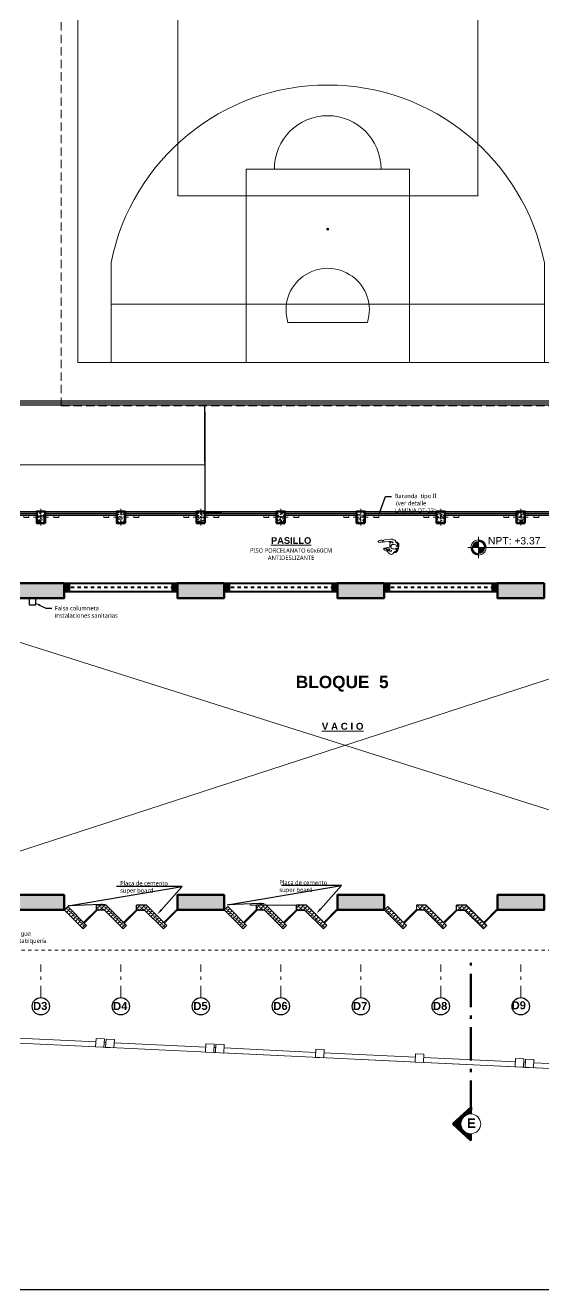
# Model space of a CAD drawing. Header units: metres. Extents: x 28 to 239, y -1 to 113.
# Drawn here: x 57.45 to 73.01, y 22.91 to 60.83 of the extents above; entities that cross this region are included whole.
import ezdxf
from ezdxf import colors
from ezdxf.entities.mleader import LeaderData, LeaderLine
from ezdxf.enums import TextEntityAlignment as Align
from ezdxf.math import Vec2, Vec3

# ---------------------------------------------------------------- set-up
doc = ezdxf.new("R2010")
doc.units = ezdxf.units.M
doc.set_wipeout_variables(frame=1)
for name, pattern in [('1CORTE', [1.5, 1, -0.25, 0, -0.25]), ('ACAD_ISO04W100', [30, 24, -3, 0, -3]), ('DASHED2', [0.375, 0.25, -0.125]), ('Dot & Dashed', [0.670278, 0.352778, -0.176389, 0, -0.141111]), ('HIDDEN2', [0.1875, 0.125, -0.0625])]:
    doc.linetypes.add(name, pattern=pattern)
doc.layers.add('01', color=7, linetype='Continuous', lineweight=5, true_color=0xcc6600)
for name, color, linetype, lineweight in [('0_Pluma_Nº__1', 8, 'Continuous', 9), ('0_Pluma_Nº__2', 250, 'Continuous', 20), ('1', 7, 'Continuous', 5), ('A-FLOR-HRAL', 11, 'Continuous', 9), ('AA. Proyeccion Corte', 10, '1CORTE', 50), ('ArchiCAD Windows_Pen_No__3', 150, 'Continuous', 0), ('COLUMNAS 50', 32, 'Continuous', 70), ('COLUMNETASSS', 211, 'Continuous', 20), ('CORTE_EJE', 31, 'ACAD_ISO04W100', 80), ('Cotas varias El', 253, 'Continuous', 13), ('Equipamiento SR', 23, 'Continuous', 0), ('GRAFO 0 BLANCO', 7, 'Continuous', 0), ('GRAFO 02', 7, 'Continuous', 20), ('grafo 2', 31, 'Continuous', 20), ('GRAFO 4', 7, 'Continuous', 30), ('GRAFO01', 7, 'Continuous', 0), ('GYF-RESERVORIOS', 14, 'Continuous', 30), ('Letras El', 9, 'Continuous', 5), ('letras sr', 7, 'Continuous', 5), ('muro bajo', 191, 'Continuous', 40), ('PERSONAS', 8, 'Continuous', 0), ('Proyeccciones', 1, 'DASHED2', 18), ('proyecciones', 1, 'DASHED2', 5), ('TABIQUERIA DE DRYWALL', 221, 'Continuous', 30), ('TEXTO 100', 7, 'Continuous', 20), ('TEXTOS-SUBTITULO', 7, 'Continuous', 30), ('texturas 1', 251, 'Continuous', 5), ('Vanos', 140, 'Continuous', 5)]:
    doc.layers.add(name, color=color, linetype=linetype, lineweight=lineweight)
doc.styles.add('Generales', font='trebuc.ttf', dxfattribs={"height": 0.1})
doc.styles.add('GENERATED_STYLE_1', font='arialbd.ttf')
doc.styles.add('JOS', font='arial.ttf', dxfattribs={"height": 1})
doc.styles.add('Santa Rosa 1 50', font='trebuc.ttf')
doc.styles.add('TURBO_BASS', font='swisseb.ttf')
pattern_1 = [(45, (-85.06389, 100.61182), (-0.06629126, 0.06629126), []), (45, (-84.9976, 100.61182), (-0.06629126, 0.06629126), [0, -0.09375])]

# ---------------------------------------------------------------- blocks, each defined once
blk = doc.blocks.new('columna pasillos')
at = {"layer": 'GRAFO 0 BLANCO'}
h = blk.add_hatch(dxfattribs=at)
h.set_pattern_fill('AR-CONC', color=256, scale=0.024, angle=-90)
h.set_pattern_definition([(320, (0, 0), (-0.015060515, -0.17214244), [0.018, -0.198]), (265, (0, 0), (0.18052611, 0.03330032), [0.0144, -0.1584]), (10.45144, (-0.00126, -0.01435), (0.1654656, -0.13884213), [0.01529765, -0.16827411]), (316.1842, (0.048, -7e-10), (-0.03972463, -0.25613792), [0.027, -0.297]), (6.63563, (0.0447, -0.02134), (0.23378846, -0.22431887), [0.02294648, -0.2524113]), (261.18416, (0.048, -7e-10), (0.23378846, -0.22431887), [0.0216, -0.2376]), (291, (0.036, -0.024), (-0.096628536, -0.14325769), [0.018, -0.198]), (236, (0.036, -0.024), (0.17403601, -0.05839568), [0.0144, -0.1584]), (341.45144, (0.02795, -0.03594), (0.07740747, -0.20165337), [0.01529765, -0.16827411]), (307.5, (0, 0), (0.079894525, -0.002918366), [0, -0.15648, 0, -0.1608, 0, -0.159]), (277.5, (0, 0), (0.09465881, -0.06313669), [0, -0.09168, 0, -0.15288, 0, -0.0606]), (237.5, (7e-10, 0.05352), (-0.005413171, -0.128117385), [0, -0.06, 0, -0.1872, 0, -0.2484]), (227.5, (1e-09, 0.07752), (0.024025194, -0.13996468), [0, -0.078, 0, -0.12432, 0, -0.1764])])
h.paths.add_polyline_path([(-235.535, 35.024), (-235.785, 35.024), (-235.785, 34.674), (-235.535, 34.674)])
h.paths.add_polyline_path([(-235.651, 34.849, -1), (-235.668, 34.849, -1)], flags=16)
at = {"layer": 'COLUMNAS 50', "color": 1, "linetype": 'Continuous', "lineweight": 9}
for p, q in [((-235.66, 35.099), (-235.66, 34.919)), ((-235.705, 34.849), (-235.885, 34.849)), ((-235.66, 34.779), (-235.66, 34.599)), ((-235.615, 34.849), (-235.435, 34.849))]:
    blk.add_line(p, q, dxfattribs=at)
at = {"layer": 'COLUMNAS 50', "linetype": 'Continuous'}
blk.add_lwpolyline([(-235.785, 35.024), (-235.535, 35.024), (-235.535, 34.674), (-235.785, 34.674)], close=True, dxfattribs=at)
at = {"layer": 'COLUMNAS 50', "color": 1, "linetype": 'Continuous', "lineweight": 9}
blk.add_circle((-235.66, 34.849), 0.00871, dxfattribs=at)
blk.add_point((-235.66, 34.849), dxfattribs=at)
blk = doc.blocks.new('A$C193A7AE6')
at = {"layer": '01', "true_color": 0x636466}
h = blk.add_hatch(dxfattribs=at)
h.set_pattern_fill('ANSI31', color=251, scale=0.01, angle=-90)
h.set_pattern_definition([(315, (-134.044802, -149.728226), (0.0224506403, 0.0224506403), [])])
h.paths.add_polyline_path([(0, 0.15), (0, 0), (0.25, 0), (0.25, 0.15)])
at = {"layer": 'COLUMNETASSS'}
blk.add_lwpolyline([(0, 0.15), (0, 0), (0.25, 0), (0.25, 0.15)], close=True, dxfattribs=at)
blk = doc.blocks.new('A$C0C99268F')
at = {"color": 0, "linetype": 'ByBlock'}
for points in [[(0.119, 0.386), (0.086, 0.38), (0.057, 0.367), (0.012, 0.315), (0, 0.238), (0.003, 0.156), (0.023, 0.095), (0.079, 0.057), (0.133, 0.047)], [(0.202, 0.329), (0.193, 0.336), (0.191, 0.349), (0.204, 0.357), (0.215, 0.367), (0.234, 0.362), (0.251, 0.359), (0.264, 0.358), (0.298, 0.344), (0.311, 0.347), (0.352, 0.328), (0.397, 0.306), (0.404, 0.307), (0.397, 0.319), (0.413, 0.311), (0.419, 0.314), (0.415, 0.323), (0.432, 0.316), (0.436, 0.323), (0.434, 0.329), (0.439, 0.331), (0.438, 0.34), (0.408, 0.351), (0.422, 0.35), (0.418, 0.357), (0.409, 0.363), (0.391, 0.367), (0.363, 0.375), (0.34, 0.375), (0.322, 0.377), (0.318, 0.392), (0.284, 0.407), (0.279, 0.42), (0.244, 0.44), (0.21, 0.452), (0.184, 0.453), (0.15, 0.442), (0.126, 0.41), (0.115, 0.38), (0.104, 0.358), (0.089, 0.349), (0.068, 0.327), (0.056, 0.302), (0.047, 0.265), (0.051, 0.25)], [(0.3, 0.347), (0.3, 0.36), (0.305, 0.375), (0.31, 0.385)], [(0.031, 0.247), (0.036, 0.297), (0.048, 0.342), (0.077, 0.364)], [(0.113, 0.057), (0.083, 0.068), (0.059, 0.079), (0.04, 0.111), (0.036, 0.151), (0.033, 0.181)], [(0.052, 0.178), (0.049, 0.148), (0.059, 0.12), (0.081, 0.092), (0.096, 0.074), (0.108, 0.07), (0.128, 0.051), (0.137, 0.03), (0.156, 0.016), (0.184, 0.007), (0.207, 0.008), (0.24, 0), (0.289, 0.012), (0.441, 0.052), (0.482, 0.082), (0.5, 0.091), (0.507, 0.099), (0.52, 0.1), (0.537, 0.092), (0.577, 0.1), (0.598, 0.112), (0.59, 0.115), (0.633, 0.13), (0.634, 0.135), (0.629, 0.138), (0.638, 0.146), (0.638, 0.156), (0.628, 0.156), (0.628, 0.164), (0.619, 0.164), (0.612, 0.173), (0.578, 0.161), (0.552, 0.154), (0.516, 0.135), (0.511, 0.138), (0.5, 0.139), (0.457, 0.12), (0.431, 0.116), (0.328, 0.088), (0.281, 0.081), (0.25, 0.077), (0.221, 0.079), (0.206, 0.09), (0.191, 0.101), (0.188, 0.112), (0.199, 0.1), (0.224, 0.1), (0.258, 0.112), (0.281, 0.133), (0.285, 0.155), (0.275, 0.211), (0.287, 0.269), (0.284, 0.301), (0.264, 0.315), (0.238, 0.327)], [(0.22, 0.264), (0.228, 0.249), (0.232, 0.232), (0.231, 0.217), (0.231, 0.199), (0.227, 0.183), (0.221, 0.167), (0.211, 0.163)], [(0.271, 0.315), (0.264, 0.345), (0.255, 0.358)], [(0.27, 0.333), (0.323, 0.328), (0.357, 0.307), (0.366, 0.294), (0.354, 0.285), (0.318, 0.275), (0.29, 0.273)], [(0.271, 0.116), (0.293, 0.111), (0.315, 0.099), (0.323, 0.092)], [(0.505, 0.101), (0.496, 0.111), (0.497, 0.129), (0.503, 0.133)]]:
    blk.add_lwpolyline(points, dxfattribs=at)
blk.add_lwpolyline([(0.258, 0.215), (0.251, 0.221), (0.244, 0.229), (0.238, 0.239), (0.232, 0.26), (0.214, 0.269), (0.175, 0.28), (0.141, 0.28), (0.105, 0.276), (0.085, 0.262), (0.076, 0.25), (0.073, 0.239), (0.069, 0.242), (0.053, 0.246), (0.042, 0.245), (0.03, 0.239), (0.022, 0.224), (0.017, 0.208), (0.023, 0.189), (0.036, 0.181), (0.055, 0.18), (0.068, 0.181), (0.073, 0.189), (0.077, 0.172), (0.091, 0.156), (0.112, 0.148), (0.154, 0.147), (0.191, 0.154), (0.223, 0.161), (0.236, 0.176), (0.242, 0.191), (0.244, 0.204), (0.251, 0.208)], close=True, dxfattribs=at)
blk = doc.blocks.new('A$C7148350E')
at = {"rotation": 270}
blk.add_blockref('A$C0C99268F', (0, 0.638), dxfattribs=at)
blk = doc.blocks.new('CANCHA TOTAL')
at = {"layer": '0_Pluma_Nº__1'}
h = blk.add_hatch(color=256, dxfattribs=at)
h.dxf.hatch_style = 1
h.paths.add_polyline_path([(872.982, -120.415, -1), (872.982, -120.475, -1)])
h = blk.add_hatch(color=256, dxfattribs=at)
h.dxf.hatch_style = 1
h.paths.add_polyline_path([(872.982, -140.475, 1), (872.982, -140.415, 1)])
for p, q in [((880.482, -116.445), (865.482, -116.445)), ((865.482, -116.445), (865.482, -144.445)), ((880.482, -116.445), (865.482, -116.445)), ((865.482, -116.445), (865.482, -144.445)), ((866.482, -119.435), (866.482, -116.445)), ((870.532, -122.245), (870.532, -116.445)), ((870.532, -116.445), (870.532, -122.245)), ((871.482, -116.445), (874.482, -116.445)), ((871.482, -116.445), (874.482, -116.445)), ((871.482, -116.445), (874.482, -116.445)), ((875.432, -122.245), (875.432, -116.445)), ((875.432, -116.445), (875.432, -122.245)), ((879.482, -116.445), (879.482, -119.435)), ((879.482, -116.445), (879.482, -119.435)), ((880.482, -144.445), (880.482, -116.445)), ((880.482, -144.445), (880.482, -116.445)), ((874.175, -117.645), (871.789, -117.645)), ((866.482, -118.195), (879.482, -118.195)), ((868.482, -121.445), (868.482, -139.445)), ((877.482, -121.445), (868.482, -121.445)), ((877.482, -139.445), (877.482, -121.445)), ((875.432, -122.245), (870.532, -122.245)), ((870.532, -122.245), (875.432, -122.245)), ((868.482, -127.457), (877.482, -127.457)), ((865.482, -130.445), (880.482, -130.445)), ((868.482, -133.433), (877.482, -133.433)), ((877.482, -133.433), (868.482, -133.433)), ((870.532, -138.645), (875.432, -138.645)), ((870.532, -144.445), (870.532, -138.645)), ((875.432, -144.445), (875.432, -138.645)), ((868.482, -139.445), (877.482, -139.445)), ((866.482, -141.455), (866.482, -144.445)), ((879.482, -144.445), (879.482, -141.455)), ((866.482, -142.695), (879.482, -142.695)), ((874.175, -143.245), (871.789, -143.245)), ((865.482, -144.445), (880.482, -144.445)), ((865.482, -144.445), (880.482, -144.445)), ((871.482, -144.445), (874.482, -144.445)), ((871.482, -144.445), (874.482, -144.445)), ((871.482, -144.445), (874.482, -144.445))]:
    blk.add_line(p, q, dxfattribs=at)
for centre, radius in [((872.982, -120.445), 0.03), ((872.982, -130.445), 3), ((872.982, -130.445), 1.8), ((872.982, -140.445), 0.03)]:
    blk.add_circle(centre, radius, dxfattribs=at)
for centre, radius, start, end in [((872.982, -118.018), 1.25, 162.6433, 17.3567), ((872.982, -118.136), 6.628, 191.2965, 348.7035), ((872.982, -122.245), 1.6, 180, 0), ((872.982, -142.753), 6.628, 11.2965, 168.7035), ((872.982, -138.645), 1.6, 0, 180), ((872.982, -142.872), 1.25, 342.6433, 197.3567)]:
    blk.add_arc(centre, radius, start, end, dxfattribs=at)
blk = doc.blocks.new('Barandilla - 50 x 12mm-V42-Nivel 2')
at = {"layer": 'A-FLOR-HRAL'}
for p, q in [((-27, 93), (-88, 93)), ((-88, 93), (-88, 18)), ((-88, 18), (-88, -57)), ((34, 93), (13, 93)), ((25, 3), (25, 34)), ((27, 79), (57, 79)), ((27, 79), (27, -40)), ((57, 79), (57, -40)), ((-88, -57), (-27, -57)), ((13, -57), (34, -57)), ((57, -40), (27, -40))]:
    blk.add_line(p, q, dxfattribs=at)
for centre, radius, start, end in [((-1, 18), 39.4, 144.0345, 215.4043), ((-19, -78), 120, 93.541, 96.3187), ((-19, -78), 120, 68.282, 74.1525), ((-18, 114), 120, 285.3761, 291.1568), ((-18, 114), 120, 263.1201, 266.0125)]:
    blk.add_arc(centre, radius, start, end, dxfattribs=at)
blk = doc.blocks.new('Barandilla - 50 x 12mm-V43-Nivel 2')
at = {"layer": 'A-FLOR-HRAL'}
for p, q in [((-27, 93), (-88, 93)), ((-88, 93), (-88, 18)), ((-88, 18), (-88, -57)), ((34, 93), (13, 93)), ((25, 3), (25, 34)), ((27, 79), (57, 79)), ((27, 79), (27, -40)), ((57, 79), (57, -40)), ((-88, -57), (-27, -57)), ((13, -57), (34, -57)), ((57, -40), (27, -40))]:
    blk.add_line(p, q, dxfattribs=at)
for centre, radius, start, end in [((-1, 18), 39.4, 144.0345, 215.4043), ((-19, -78), 120, 93.584, 96.3187), ((-19, -78), 120, 68.282, 74.2092), ((-18, 114), 120, 285.3254, 291.1568), ((-18, 114), 120, 263.1201, 265.9625)]:
    blk.add_arc(centre, radius, start, end, dxfattribs=at)
blk = doc.blocks.new('Barandilla - Barandilla-595951-Nivel 2')
at = {"layer": 'A-FLOR-HRAL'}
for p, q in [((62637, 37914), (62921, 37914)), ((63040, 37914), (64421, 37914)), ((64540, 37914), (64785, 37914)), ((64785, 37914), (64785, 37906)), ((62637, 37906), (62921, 37906)), ((62637, 37904), (62921, 37904)), ((62637, 37896), (62921, 37896)), ((64785, 37875), (62637, 37875)), ((62637, 37835), (64785, 37835)), ((63040, 37906), (64421, 37906)), ((63040, 37904), (64421, 37904)), ((63040, 37896), (64421, 37896)), ((64540, 37906), (64785, 37906)), ((64540, 37904), (64785, 37904)), ((64540, 37896), (64785, 37896)), ((64785, 37906), (64785, 37904)), ((64785, 37904), (64785, 37896)), ((64785, 37875), (64785, 37835))]:
    blk.add_line(p, q, dxfattribs=at)
at = {"extrusion": (0, 0, -1), "zscale": -1, "rotation": 90.00000000000021}
for name, p in [('Barandilla - 50 x 12mm-V43-Nivel 2', (-62961, 37862)), ('Barandilla - 50 x 12mm-V42-Nivel 2', (-64461, 37862))]:
    blk.add_blockref(name, p, dxfattribs=at)
blk = doc.blocks.new('Barandilla - Barandilla-595968-Nivel 2')
at = {"layer": 'A-FLOR-HRAL'}
for p, q in [((60237, 37914), (60521, 37914)), ((60640, 37914), (62021, 37914)), ((62140, 37914), (62385, 37914)), ((62385, 37914), (62385, 37906)), ((60237, 37906), (60521, 37906)), ((60237, 37904), (60521, 37904)), ((60237, 37896), (60521, 37896)), ((62385, 37875), (60237, 37875)), ((60237, 37835), (62385, 37835)), ((60640, 37906), (62021, 37906)), ((60640, 37904), (62021, 37904)), ((60640, 37896), (62021, 37896)), ((62140, 37906), (62385, 37906)), ((62140, 37904), (62385, 37904)), ((62140, 37896), (62385, 37896)), ((62385, 37906), (62385, 37904)), ((62385, 37904), (62385, 37896)), ((62385, 37875), (62385, 37835))]:
    blk.add_line(p, q, dxfattribs=at)
at = {"extrusion": (0, 0, -1), "zscale": -1, "rotation": 90.00000000000021}
for name, p in [('Barandilla - 50 x 12mm-V43-Nivel 2', (-60561, 37862)), ('Barandilla - 50 x 12mm-V42-Nivel 2', (-62061, 37862))]:
    blk.add_blockref(name, p, dxfattribs=at)
blk = doc.blocks.new('Barandilla - Barandilla-595985-Nivel 2')
at = {"layer": 'A-FLOR-HRAL'}
for p, q in [((57837, 37914), (58121, 37914)), ((58240, 37914), (59621, 37914)), ((59740, 37914), (59985, 37914)), ((59985, 37914), (59985, 37906)), ((57837, 37906), (58121, 37906)), ((57837, 37904), (58121, 37904)), ((57837, 37896), (58121, 37896)), ((59985, 37875), (57837, 37875)), ((57837, 37835), (59985, 37835)), ((58240, 37906), (59621, 37906)), ((58240, 37904), (59621, 37904)), ((58240, 37896), (59621, 37896)), ((59740, 37906), (59985, 37906)), ((59740, 37904), (59985, 37904)), ((59740, 37896), (59985, 37896)), ((59985, 37906), (59985, 37904)), ((59985, 37904), (59985, 37896)), ((59985, 37875), (59985, 37835))]:
    blk.add_line(p, q, dxfattribs=at)
at = {"extrusion": (0, 0, -1), "zscale": -1, "rotation": 90.00000000000021}
for name, p in [('Barandilla - 50 x 12mm-V43-Nivel 2', (-58161, 37862)), ('Barandilla - 50 x 12mm-V42-Nivel 2', (-59661, 37862))]:
    blk.add_blockref(name, p, dxfattribs=at)
blk = doc.blocks.new('Barandilla - Barandilla-596002-Nivel 2')
at = {"layer": 'A-FLOR-HRAL'}
for p, q in [((55437, 37914), (55721, 37914)), ((55840, 37914), (57221, 37914)), ((57340, 37914), (57585, 37914)), ((57585, 37914), (57585, 37906)), ((55437, 37906), (55721, 37906)), ((55437, 37904), (55721, 37904)), ((55437, 37896), (55721, 37896)), ((57585, 37875), (55437, 37875)), ((55437, 37835), (57585, 37835)), ((55840, 37906), (57221, 37906)), ((55840, 37904), (57221, 37904)), ((55840, 37896), (57221, 37896)), ((57340, 37906), (57585, 37906)), ((57340, 37904), (57585, 37904)), ((57340, 37896), (57585, 37896)), ((57585, 37906), (57585, 37904)), ((57585, 37904), (57585, 37896)), ((57585, 37875), (57585, 37835))]:
    blk.add_line(p, q, dxfattribs=at)
at = {"extrusion": (0, 0, -1), "zscale": -1, "rotation": 90.00000000000021}
for name, p in [('Barandilla - 50 x 12mm-V43-Nivel 2', (-55761, 37862)), ('Barandilla - 50 x 12mm-V42-Nivel 2', (-57261, 37862))]:
    blk.add_blockref(name, p, dxfattribs=at)
blk = doc.blocks.new('Barandilla - Barandilla-596019-Nivel 2')
at = {"layer": 'A-FLOR-HRAL'}
for p, q in [((53037, 37914), (53321, 37914)), ((53440, 37914), (54821, 37914)), ((54940, 37914), (55185, 37914)), ((55185, 37914), (55185, 37906)), ((53037, 37906), (53321, 37906)), ((53037, 37904), (53321, 37904)), ((53037, 37896), (53321, 37896)), ((55185, 37875), (53037, 37875)), ((53037, 37835), (55185, 37835)), ((53440, 37906), (54821, 37906)), ((53440, 37904), (54821, 37904)), ((53440, 37896), (54821, 37896)), ((54940, 37906), (55185, 37906)), ((54940, 37904), (55185, 37904)), ((54940, 37896), (55185, 37896)), ((55185, 37906), (55185, 37904)), ((55185, 37904), (55185, 37896)), ((55185, 37875), (55185, 37835))]:
    blk.add_line(p, q, dxfattribs=at)
at = {"extrusion": (0, 0, -1), "zscale": -1, "rotation": 90.00000000000021}
for name, p in [('Barandilla - 50 x 12mm-V43-Nivel 2', (-53361, 37862)), ('Barandilla - 50 x 12mm-V42-Nivel 2', (-54861, 37862))]:
    blk.add_blockref(name, p, dxfattribs=at)
blk = doc.blocks.new('Barandilla - Barandilla-596036-Nivel 2')
at = {"layer": 'A-FLOR-HRAL'}
for p, q in [((50637, 37914), (50921, 37914)), ((51040, 37914), (52421, 37914)), ((52540, 37914), (52785, 37914)), ((52785, 37914), (52785, 37906)), ((50637, 37906), (50921, 37906)), ((50637, 37904), (50921, 37904)), ((50637, 37896), (50921, 37896)), ((52785, 37875), (50637, 37875)), ((50637, 37835), (52785, 37835)), ((51040, 37906), (52421, 37906)), ((51040, 37904), (52421, 37904)), ((51040, 37896), (52421, 37896)), ((52540, 37906), (52785, 37906)), ((52540, 37904), (52785, 37904)), ((52540, 37896), (52785, 37896)), ((52785, 37906), (52785, 37904)), ((52785, 37904), (52785, 37896)), ((52785, 37875), (52785, 37835))]:
    blk.add_line(p, q, dxfattribs=at)
at = {"extrusion": (0, 0, -1), "zscale": -1, "rotation": 90.00000000000021}
for name, p in [('Barandilla - 50 x 12mm-V43-Nivel 2', (-50961, 37862)), ('Barandilla - 50 x 12mm-V42-Nivel 2', (-52461, 37862))]:
    blk.add_blockref(name, p, dxfattribs=at)
blk = doc.blocks.new('Barandilla - Barandilla-596053-Nivel 2')
at = {"layer": 'A-FLOR-HRAL'}
for p, q in [((48237, 37914), (48521, 37914)), ((48640, 37914), (50021, 37914)), ((50140, 37914), (50385, 37914)), ((50385, 37914), (50385, 37906)), ((48237, 37906), (48521, 37906)), ((48237, 37904), (48521, 37904)), ((48237, 37896), (48521, 37896)), ((50385, 37875), (48237, 37875)), ((48237, 37835), (50385, 37835)), ((48640, 37906), (50021, 37906)), ((48640, 37904), (50021, 37904)), ((48640, 37896), (50021, 37896)), ((50140, 37906), (50385, 37906)), ((50140, 37904), (50385, 37904)), ((50140, 37896), (50385, 37896)), ((50385, 37906), (50385, 37904)), ((50385, 37904), (50385, 37896)), ((50385, 37875), (50385, 37835))]:
    blk.add_line(p, q, dxfattribs=at)
at = {"extrusion": (0, 0, -1), "zscale": -1, "rotation": 90.00000000000021}
for name, p in [('Barandilla - 50 x 12mm-V43-Nivel 2', (-48561, 37862)), ('Barandilla - 50 x 12mm-V42-Nivel 2', (-50061, 37862))]:
    blk.add_blockref(name, p, dxfattribs=at)
blk = doc.blocks.new('Barandilla - Barandilla-596070-Nivel 2')
at = {"layer": 'A-FLOR-HRAL'}
for p, q in [((45837, 37914), (46121, 37914)), ((46240, 37914), (47621, 37914)), ((47740, 37914), (47985, 37914)), ((47985, 37914), (47985, 37906)), ((45837, 37906), (46121, 37906)), ((45837, 37904), (46121, 37904)), ((45837, 37896), (46121, 37896)), ((47985, 37875), (45837, 37875)), ((45837, 37835), (47985, 37835)), ((46240, 37906), (47621, 37906)), ((46240, 37904), (47621, 37904)), ((46240, 37896), (47621, 37896)), ((47740, 37906), (47985, 37906)), ((47740, 37904), (47985, 37904)), ((47740, 37896), (47985, 37896)), ((47985, 37906), (47985, 37904)), ((47985, 37904), (47985, 37896)), ((47985, 37875), (47985, 37835))]:
    blk.add_line(p, q, dxfattribs=at)
at = {"extrusion": (0, 0, -1), "zscale": -1, "rotation": 90.00000000000021}
for name, p in [('Barandilla - 50 x 12mm-V43-Nivel 2', (-46161, 37862)), ('Barandilla - 50 x 12mm-V42-Nivel 2', (-47661, 37862))]:
    blk.add_blockref(name, p, dxfattribs=at)

msp = doc.modelspace()

# ---------------------------------------------------------------- hatches: boundary and pattern name
at = {"layer": '1', "lineweight": 5, "true_color": 0x636466}
h = msp.add_hatch(dxfattribs=at)
h.set_pattern_fill('_USER,_O', color=251, scale=0.02, angle=540, pattern_type=0)
h.set_pattern_definition([(180.373563, (127.185663, 178.998933), (-0.000130397, 0.019999575), [])])
h.paths.add_polyline_path([(70.524, 27.887, -0.414214), (70.822, 28.181), (70.824, 28.387), (70.279, 27.888), (70.817, 27.382), (70.818, 27.589, -0.414214)])
h = msp.add_hatch(dxfattribs=at)
h.set_pattern_fill('_USER,_O', color=251, scale=0.02, angle=540, pattern_type=0)
h.set_pattern_definition([(180.373563, (127.185663, 178.998933), (-0.000130397, 0.019999575), [])])
h.paths.add_polyline_path([(70.524, 27.887, -0.414214), (70.822, 28.181), (70.824, 28.387), (70.279, 27.888), (70.817, 27.382), (70.818, 27.589, -0.414214)])
at = {"layer": 'GRAFO 0 BLANCO', "true_color": 0x939598}
h = msp.add_hatch(color=252, dxfattribs=at)
h.dxf.hatch_style = 1
h.paths.add_polyline_path([(58.618, 43.649), (58.618, 44.099), (57.218, 44.099), (57.218, 43.649)])
h = msp.add_hatch(color=252, dxfattribs=at)
h.dxf.hatch_style = 1
h.paths.add_polyline_path([(63.418, 43.649), (63.418, 44.099), (62.018, 44.099), (62.018, 43.649)])
h = msp.add_hatch(color=252, dxfattribs=at)
h.dxf.hatch_style = 1
h.paths.add_polyline_path([(68.218, 43.649), (68.218, 44.099), (66.818, 44.099), (66.818, 43.649)])
h = msp.add_hatch(color=252, dxfattribs=at)
h.dxf.hatch_style = 1
h.paths.add_polyline_path([(73.018, 43.649), (73.018, 44.099), (71.618, 44.099), (71.618, 43.649)])
h = msp.add_hatch(color=252, dxfattribs=at)
h.dxf.hatch_style = 1
h.paths.add_polyline_path([(58.618, 34.298), (58.618, 34.748), (57.218, 34.748), (57.218, 34.298)])
h = msp.add_hatch(color=252, dxfattribs=at)
h.dxf.hatch_style = 1
h.paths.add_polyline_path([(63.418, 34.298), (63.418, 34.748), (62.018, 34.748), (62.018, 34.298)])
h = msp.add_hatch(color=252, dxfattribs=at)
h.dxf.hatch_style = 1
h.paths.add_polyline_path([(68.218, 34.298), (68.218, 34.748), (66.818, 34.748), (66.818, 34.298)])
h = msp.add_hatch(color=252, dxfattribs=at)
h.dxf.hatch_style = 1
h.paths.add_polyline_path([(73.018, 34.298), (73.018, 34.748), (71.618, 34.748), (71.618, 34.298)])
at = {"layer": 'TEXTO 100', "ltscale": 1.3}
msp.add_hatch(color=7, dxfattribs=at).paths.add_polyline_path([(70.869, 45.169), (70.823, 45.169, 0.414214), (71.049, 44.943), (71.049, 44.989, -0.414214)])
h = msp.add_hatch(color=7, dxfattribs=at)
edge = h.paths.add_edge_path()
edge.add_line((71.23, 45.169), (71.049, 45.169))
edge.add_line((71.049, 45.169), (71.049, 44.989))
edge.add_arc((71.049, 45.169), 0.181, 270, 360)
edge = h.paths.add_edge_path()
edge.add_arc((71.049, 45.169), 0.181, 90, 180)
edge.add_line((70.869, 45.169), (71.049, 45.169))
edge.add_line((71.049, 45.169), (71.049, 45.35))
edge = h.paths.add_edge_path()
edge.add_line((71.049, 45.396), (71.049, 45.35))
edge.add_arc((71.049, 45.169), 0.181, 0, 90, ccw=False)
edge.add_line((71.23, 45.169), (71.276, 45.169))
edge.add_arc((71.049, 45.169), 0.227, 0, 90)
at = {"layer": 'texturas 1'}
h = msp.add_hatch(dxfattribs=at)
h.set_pattern_fill('SACNCR', color=256)
h.set_pattern_definition(pattern_1)
h.paths.add_polyline_path([(58.724, 34.404), (58.618, 34.298), (58.618, 34.298), (59.184, 33.732), (59.29, 33.838)])
h.paths.add_polyline_path([(60.792, 34.446), (60.792, 34.314), (60.809, 34.296), (61.03, 34.296), (61.594, 33.732), (61.7, 33.838), (61.092, 34.446)])
h.paths.add_polyline_path([(59.591, 34.446), (59.591, 34.315), (59.609, 34.296), (59.819, 34.296), (60.385, 33.731), (60.491, 33.837), (59.881, 34.446)])
h = msp.add_hatch(dxfattribs=at)
h.set_pattern_fill('SACNCR', color=256)
h.set_pattern_definition(pattern_1)
h.paths.add_polyline_path([(63.984, 33.732), (64.09, 33.838), (63.524, 34.404), (63.418, 34.298)])
h.paths.add_polyline_path([(65.592, 34.446), (65.592, 34.314), (65.609, 34.296), (65.83, 34.296), (66.394, 33.732), (66.5, 33.838), (65.892, 34.446), (65.689, 34.446), (65.689, 34.446)])
h.paths.add_polyline_path([(64.391, 34.446), (64.391, 34.315), (64.41, 34.296), (64.619, 34.296), (65.185, 33.731), (65.291, 33.837), (64.682, 34.446)])
h = msp.add_hatch(dxfattribs=at)
h.set_pattern_fill('SACNCR', color=256)
h.set_pattern_definition(pattern_1)
h.paths.add_polyline_path([(68.324, 34.404), (68.218, 34.298), (68.784, 33.732), (68.89, 33.838)])
h.paths.add_polyline_path([(70.692, 34.446), (70.519, 34.446), (70.519, 34.296), (70.63, 34.296), (71.194, 33.732), (71.3, 33.838)])
h.paths.add_polyline_path([(70.392, 34.446), (70.392, 34.314), (70.409, 34.296), (70.519, 34.296), (70.519, 34.446)])
h.paths.add_polyline_path([(69.191, 34.446), (69.191, 34.315), (69.21, 34.296), (69.419, 34.296), (69.985, 33.731), (70.091, 33.837), (69.482, 34.446)])

# ---------------------------------------------------------------- linework, layer by layer
at = {"color": 9, "true_color": 0xc7c8ca}
for p, q in [((51.293, 49.443), (90.857, 49.443)), ((75.26, 49.558), (55.991, 49.558)), ((75.26, 49.498), (55.991, 49.498))]:
    msp.add_line(p, q, dxfattribs=at)
at = {"color": 7}
msp.add_lwpolyline([(27.712, 112.912), (147.712, 112.912), (147.712, 22.912), (27.712, 22.912), (27.712, 112.912)], dxfattribs=at)
at = {"color": 9, "true_color": 0xc7c8ca}
for points in [[(62.843, 47.738), (62.843, 49.443)], [(62.843, 49.224), (62.843, 47.738)], [(62.843, 47.738), (62.843, 46.249)], [(62.843, 47.688), (62.843, 47.698)], [(62.843, 46.249), (63.338, 46.249)]]:
    msp.add_lwpolyline(points, dxfattribs=at)
at = {"color": 9, "ltscale": 0.05, "true_color": 0xc7c8ca}
msp.add_lwpolyline([(62.843, 47.648), (62.843, 47.444)], dxfattribs=at)
at = {"layer": '1', "color": 7}
msp.add_circle((70.818, 27.885), 0.296, dxfattribs=at)
msp.add_circle((70.818, 27.885), 0.296, dxfattribs=at)
at = {"layer": 'AA. Proyeccion Corte', "color": 7}
msp.add_line((70.822, 28.181), (70.822, 32.715), dxfattribs=at)
msp.add_lwpolyline([(70.822, 28.181), (70.822, 28.181)], dxfattribs=at)
at = {"layer": 'ArchiCAD Windows_Pen_No__3', "linetype": 'Continuous'}
for p, q in [((59.609, 34.297), (59.22, 33.908)), ((59.573, 34.297), (59.22, 33.944)), ((59.591, 34.315), (59.573, 34.297)), ((59.573, 34.297), (59.591, 34.28)), ((59.591, 34.28), (59.609, 34.297)), ((60.809, 34.296), (60.42, 33.908)), ((60.774, 34.296), (60.42, 33.943)), ((60.792, 34.314), (60.774, 34.296)), ((60.774, 34.296), (60.792, 34.279)), ((60.792, 34.279), (60.809, 34.296)), ((62.018, 34.298), (61.629, 33.909)), ((61.983, 34.298), (61.629, 33.944)), ((62, 34.316), (61.983, 34.298)), ((61.983, 34.298), (62, 34.28)), ((62.018, 34.298), (62, 34.316)), ((64.409, 34.297), (64.02, 33.908)), ((64.373, 34.297), (64.02, 33.944)), ((64.391, 34.315), (64.373, 34.297)), ((64.373, 34.297), (64.391, 34.279)), ((64.391, 34.279), (64.409, 34.297)), ((65.609, 34.296), (65.22, 33.907)), ((65.574, 34.296), (65.22, 33.943)), ((65.592, 34.314), (65.574, 34.296)), ((65.574, 34.296), (65.592, 34.279)), ((65.592, 34.279), (65.609, 34.296)), ((66.818, 34.298), (66.429, 33.909)), ((66.783, 34.298), (66.429, 33.944)), ((66.8, 34.316), (66.783, 34.298)), ((66.783, 34.298), (66.8, 34.28)), ((66.818, 34.298), (66.8, 34.316)), ((69.209, 34.297), (68.82, 33.908)), ((69.173, 34.297), (68.82, 33.944)), ((69.191, 34.315), (69.173, 34.297)), ((69.173, 34.297), (69.191, 34.279)), ((69.191, 34.279), (69.209, 34.297)), ((70.409, 34.296), (70.02, 33.907)), ((70.374, 34.296), (70.02, 33.943)), ((70.392, 34.314), (70.374, 34.296)), ((70.374, 34.296), (70.392, 34.279)), ((70.392, 34.279), (70.409, 34.296)), ((71.618, 34.298), (71.229, 33.909)), ((71.583, 34.298), (71.229, 33.944)), ((71.6, 34.316), (71.583, 34.298)), ((71.583, 34.298), (71.6, 34.28)), ((71.618, 34.298), (71.6, 34.316)), ((59.22, 33.944), (59.202, 33.926)), ((59.202, 33.926), (59.22, 33.908)), ((59.22, 33.944), (59.237, 33.926)), ((59.22, 33.908), (59.237, 33.926)), ((60.42, 33.943), (60.403, 33.925)), ((60.438, 33.925), (60.42, 33.943)), ((60.42, 33.908), (60.438, 33.925)), ((61.629, 33.944), (61.611, 33.927)), ((61.629, 33.909), (61.611, 33.927)), ((61.647, 33.927), (61.629, 33.944)), ((61.629, 33.909), (61.647, 33.927)), ((64.02, 33.944), (64.002, 33.926)), ((64.002, 33.926), (64.02, 33.908)), ((64.02, 33.944), (64.038, 33.926)), ((64.02, 33.908), (64.038, 33.926)), ((65.22, 33.943), (65.203, 33.925)), ((65.238, 33.925), (65.22, 33.943)), ((65.22, 33.907), (65.238, 33.925)), ((66.429, 33.944), (66.411, 33.927)), ((66.429, 33.909), (66.411, 33.927)), ((66.447, 33.927), (66.429, 33.944)), ((66.429, 33.909), (66.447, 33.927)), ((68.82, 33.944), (68.802, 33.926)), ((68.802, 33.926), (68.82, 33.908)), ((68.82, 33.944), (68.838, 33.926)), ((68.82, 33.908), (68.838, 33.926)), ((70.02, 33.943), (70.003, 33.925)), ((70.038, 33.925), (70.02, 33.943)), ((70.02, 33.907), (70.038, 33.925)), ((71.229, 33.944), (71.211, 33.927)), ((71.229, 33.909), (71.211, 33.927)), ((71.247, 33.927), (71.229, 33.944)), ((71.229, 33.909), (71.247, 33.927))]:
    msp.add_line(p, q, dxfattribs=at)
at = {"layer": 'COLUMNAS 50', "linetype": 'Continuous'}
for points in [[(58.618, 44.099), (57.218, 44.099), (57.218, 43.649), (58.618, 43.649)], [(63.418, 44.099), (62.018, 44.099), (62.018, 43.649), (63.418, 43.649)], [(68.218, 44.099), (66.818, 44.099), (66.818, 43.649), (68.218, 43.649)], [(73.018, 44.099), (71.618, 44.099), (71.618, 43.649), (73.018, 43.649)], [(58.618, 34.748), (57.218, 34.748), (57.218, 34.298), (58.618, 34.298)], [(63.418, 34.748), (62.018, 34.748), (62.018, 34.298), (63.418, 34.298)], [(68.218, 34.748), (66.818, 34.748), (66.818, 34.298), (68.218, 34.298)], [(73.018, 34.748), (71.618, 34.748), (71.618, 34.298), (73.018, 34.298)]]:
    msp.add_lwpolyline(points, close=True, dxfattribs=at)
at = {"layer": 'CORTE_EJE', "color": 7, "linetype": 'ACAD_ISO04W100', "ltscale": 0.8}
msp.add_lwpolyline([(70.818, 27.589), (70.817, 27.382), (70.279, 27.888), (70.824, 28.387), (70.822, 28.181)], dxfattribs=at)
msp.add_lwpolyline([(70.818, 27.589), (70.817, 27.382), (70.279, 27.888), (70.824, 28.387), (70.822, 28.181)], dxfattribs=at)
at = {"layer": 'Cotas varias El', "linetype": 'Dot & Dashed'}
for p, q in [((57.918, 31.67), (57.918, 32.663)), ((60.318, 31.67), (60.318, 32.663)), ((62.718, 31.67), (62.718, 32.663)), ((65.118, 31.67), (65.118, 32.663)), ((67.518, 31.67), (67.518, 32.663)), ((69.918, 31.67), (69.918, 32.663)), ((72.318, 31.67), (72.318, 32.663))]:
    msp.add_line(p, q, dxfattribs=at)
at = {"layer": 'Equipamiento SR'}
for p, q in [((53.243, 34.748), (81.218, 43.849)), ((53.243, 43.599), (81.218, 34.748))]:
    msp.add_line(p, q, dxfattribs=at)
at = {"layer": 'GRAFO 0 BLANCO'}
msp.add_line((86.589, 46.249), (53.243, 46.249), dxfattribs=at)
at = {"layer": 'GRAFO 02'}
msp.add_line((62.843, 47.648), (51.293, 47.648), dxfattribs=at)
msp.add_lwpolyline([(65.689, 34.446), (64.189, 34.446)], dxfattribs=at)
at = {"layer": 'grafo 2', "color": 251, "true_color": 0x636466}
msp.add_line((69.191, 34.315), (69.191, 34.446), dxfattribs=at)
at = {"layer": 'GRAFO 4', "linetype": 'Continuous'}
for centre in [(57.918, 31.41), (60.318, 31.41), (62.718, 31.41), (65.118, 31.413), (67.518, 31.41), (69.918, 31.41), (72.318, 31.41)]:
    msp.add_circle(centre, 0.26, dxfattribs=at)
at = {"layer": 'GYF-RESERVORIOS'}
msp.add_lwpolyline([(57.568, 43.449), (57.768, 43.449), (57.768, 43.649), (57.568, 43.649)], close=True, dxfattribs=at)
at = {"layer": 'muro bajo', "linetype": 'Continuous'}
for p, q in [((58.618, 44.099), (62.018, 44.099)), ((63.418, 44.099), (66.818, 44.099)), ((68.218, 44.099), (71.618, 44.099))]:
    msp.add_line(p, q, dxfattribs=at)
for points in [[(58.618, 43.849), (62.018, 43.849)], [(63.418, 43.849), (66.818, 43.849)], [(68.218, 43.849), (71.618, 43.849)]]:
    msp.add_lwpolyline(points, dxfattribs=at)
at = {"layer": 'Proyeccciones'}
msp.add_lwpolyline([(58.524, 79.215), (74.524, 79.215), (74.524, 49.415), (58.524, 49.415)], close=True, dxfattribs=at)
at = {"layer": 'proyecciones', "linetype": 'HIDDEN2', "ltscale": 0.5}
msp.add_lwpolyline([(86.839, 34.298), (86.839, 33.098), (52.993, 33.098), (52.993, 34.298)], dxfattribs=at)
at = {"layer": 'TABIQUERIA DE DRYWALL'}
for p, q in [((59.591, 34.315), (59.591, 34.446)), ((59.609, 34.297), (59.591, 34.315)), ((60.792, 34.314), (60.792, 34.446)), ((60.809, 34.296), (60.792, 34.314)), ((64.391, 34.315), (64.391, 34.446)), ((64.409, 34.297), (64.391, 34.315)), ((65.592, 34.314), (65.592, 34.446)), ((65.609, 34.296), (65.592, 34.314)), ((69.209, 34.297), (69.191, 34.315)), ((70.392, 34.314), (70.392, 34.446)), ((70.409, 34.296), (70.392, 34.314))]:
    msp.add_line(p, q, dxfattribs=at)
for points in [[(58.724, 34.404), (58.618, 34.298)], [(58.618, 34.298), (59.184, 33.732)], [(58.724, 34.404), (59.29, 33.838)], [(59.29, 33.838), (58.724, 34.404)], [(59.881, 34.446), (59.591, 34.446)], [(59.818, 34.296), (59.608, 34.296)], [(59.818, 34.298), (60.385, 33.731)], [(60.491, 33.837), (59.881, 34.446)], [(61.092, 34.446), (60.792, 34.446)], [(60.809, 34.296), (61.03, 34.296)], [(61.03, 34.296), (61.594, 33.732)], [(61.7, 33.838), (61.092, 34.446)], [(63.524, 34.404), (63.418, 34.298)], [(63.418, 34.298), (63.984, 33.732)], [(63.524, 34.404), (64.09, 33.838)], [(64.09, 33.838), (63.524, 34.404)], [(64.346, 34.446), (64.346, 34.446)], [(64.682, 34.446), (64.391, 34.446)], [(64.618, 34.296), (64.408, 34.296)], [(64.618, 34.298), (65.185, 33.731)], [(65.291, 33.837), (64.682, 34.446)], [(65.892, 34.446), (65.592, 34.446)], [(65.609, 34.296), (65.83, 34.296)], [(65.83, 34.296), (66.394, 33.732)], [(66.5, 33.838), (65.892, 34.446)], [(68.324, 34.404), (68.218, 34.298)], [(68.218, 34.298), (68.784, 33.732)], [(68.324, 34.404), (68.89, 33.838)], [(68.89, 33.838), (68.324, 34.404)], [(69.482, 34.446), (69.191, 34.446)], [(69.418, 34.296), (69.208, 34.296)], [(69.418, 34.298), (69.985, 33.731)], [(70.091, 33.837), (69.482, 34.446)], [(70.692, 34.446), (70.392, 34.446)], [(70.409, 34.296), (70.63, 34.296)], [(70.63, 34.296), (71.194, 33.732)], [(71.3, 33.838), (70.692, 34.446)], [(59.184, 33.732), (59.29, 33.838)], [(60.385, 33.731), (60.491, 33.837)], [(61.594, 33.732), (61.7, 33.838)], [(63.984, 33.732), (64.09, 33.838)], [(65.185, 33.731), (65.291, 33.837)], [(66.394, 33.732), (66.5, 33.838)], [(68.784, 33.732), (68.89, 33.838)], [(69.985, 33.731), (70.091, 33.837)], [(71.194, 33.732), (71.3, 33.838)]]:
    msp.add_lwpolyline(points, dxfattribs=at)
at = {"layer": 'TEXTO 100', "color": 7, "ltscale": 1.3}
msp.add_lwpolyline([(70.729, 45.169), (73.059, 45.169), (71.049, 45.169), (71.049, 45.49), (71.049, 44.849)], dxfattribs=at)
for radius in [0.227, 0.181]:
    msp.add_circle((71.049, 45.169), radius, dxfattribs=at)
at = {"layer": 'Vanos', "color": 7, "linetype": 'DASHED2', "ltscale": 0.3}
for p, q in [((58.618, 43.989), (62.018, 43.989)), ((63.418, 43.989), (66.818, 43.989)), ((68.218, 43.989), (71.618, 43.989)), ((58.618, 43.959), (62.018, 43.959)), ((63.418, 43.959), (66.818, 43.959)), ((68.218, 43.959), (71.618, 43.959))]:
    msp.add_line(p, q, dxfattribs=at)
at = {"layer": 'Vanos'}
for points in [[(58.618, 43.959), (58.648, 43.959), (58.648, 43.989), (58.618, 43.989)], [(61.988, 43.959), (62.018, 43.959), (62.018, 43.989), (61.988, 43.989)], [(63.418, 43.959), (63.448, 43.959), (63.448, 43.989), (63.418, 43.989)], [(66.788, 43.959), (66.818, 43.959), (66.818, 43.989), (66.788, 43.989)], [(68.218, 43.959), (68.248, 43.959), (68.248, 43.989), (68.218, 43.989)], [(71.588, 43.959), (71.618, 43.959), (71.618, 43.989), (71.588, 43.989)]]:
    msp.add_lwpolyline(points, close=True, dxfattribs=at)

# ---------------------------------------------------------------- block references
at = {"color": 9, "true_color": 0xc7c8ca, "xscale": -1}
msp.add_blockref('CANCHA TOTAL', (939.506, 195.16), dxfattribs=at)
at = {"layer": '0_Pluma_Nº__2', "xscale": -1}
msp.add_blockref('CANCHA TOTAL', (939.506, 195.16), dxfattribs=at)
at = {"layer": 'A-FLOR-HRAL', "xscale": 0.001, "yscale": 0.001, "zscale": 0.001}
for name in ['Barandilla - Barandilla-596070-Nivel 2', 'Barandilla - Barandilla-596053-Nivel 2', 'Barandilla - Barandilla-596036-Nivel 2', 'Barandilla - Barandilla-596019-Nivel 2', 'Barandilla - Barandilla-596002-Nivel 2', 'Barandilla - Barandilla-595985-Nivel 2', 'Barandilla - Barandilla-595968-Nivel 2', 'Barandilla - Barandilla-595951-Nivel 2']:
    msp.add_blockref(name, (9.806, 8.292), dxfattribs=at)
at = {"layer": 'COLUMNAS 50', "rotation": 180}
for p in [(-177.742, 80.923), (-175.342, 80.923), (-172.942, 80.923), (-170.542, 80.923), (-168.142, 80.923), (-165.742, 80.923), (-163.342, 80.923)]:
    msp.add_blockref('columna pasillos', p, dxfattribs=at)
at = {"layer": 'PERSONAS', "rotation": 258.6216521156243}
msp.add_blockref('A$C7148350E', (68.071, 45.495), dxfattribs=at)
at = {"layer": 'Vanos', "rotation": 270}
for p in [(58.642, 44.099), (61.848, 44.099), (63.442, 44.099), (66.648, 44.099), (68.242, 44.099), (71.448, 44.099)]:
    msp.add_blockref('A$C193A7AE6', p, dxfattribs=at)

# ---------------------------------------------------------------- texts
at = {"char_height": 0.24, "width": 1.011031258713047e-14, "attachment_point": 9, "rotation": 0, "style": 'GENERATED_STYLE_1'}
for s, insert in [('D3', (58.114, 31.297)), ('D4', (60.514, 31.297)), ('D5', (62.922, 31.297)), ('D6', (65.322, 31.297)), ('D7', (67.712, 31.297)), ('D8', (70.112, 31.297)), ('D9', (72.471, 31.317))]:
    msp.add_mtext(s, dxfattribs=dict(at, insert=insert))
at = {"layer": 'GRAFO01', "style": 'JOS'}
msp.add_text('NPT: +3.37', height=0.2218, rotation=0, dxfattribs=at).set_placement((71.332, 45.259))
at = {"layer": 'Letras El', "color": 7, "insert": (65.25, 39.911), "char_height": 0.209, "attachment_point": 1, "style": 'Santa Rosa 1 50'}
msp.add_mtext_dynamic_manual_height_columns('\\pxqc;{\\fSwis721 Ex BT|b1|i0|c0|p34;\\LV A C I O}', width=3.44388, gutter_width=1, heights=[0], dxfattribs=at)
at = {"layer": 'letras sr', "insert": (63.705, 45.476), "char_height": 0.15884, "attachment_point": 1, "style": 'Santa Rosa 1 50'}
msp.add_mtext_dynamic_manual_height_columns('\\pxqc;{\\fSwis721 Ex BT|b1|i0|c0|p34;\\H1.25913x;\\LPASILLO\\P\\fTrebuchet MS|b0|i0|c0|p34;\\H0.65x;\\lPISO PORCELANATO 60x60CM\\PANTIDESLIZANTE}', width=3.44388, gutter_width=1, heights=[0], dxfattribs=at)
at = {"layer": 'TEXTOS-SUBTITULO', "style": 'TURBO_BASS'}
msp.add_text('BLOQUE  5', height=0.3697, dxfattribs=at).set_placement((66.96, 40.95, 0), align=Align.CENTER)
msp.add_text('E', height=0.283, rotation=360, dxfattribs=at).set_placement((70.836, 27.764), align=Align.CENTER)

# ---------------------------------------------------------------- leaders
at = {"layer": 'letras sr'}
ml = msp.add_multileader_mtext('Standard', dxfattribs=at)
ml.set_content('{\\H1.13043x;Baranda  tipo II\\P (ver detalle\\PLAMINA DT-23)} ', color=256, style='Generales')
ml.set_leader_properties()
ml.build(insert=Vec2(0, 0))
ml.multileader.update_dxf_attribs({"text_right_attachment_type": 6, "dogleg_length": 0.36, "arrow_head_size": 0.1})
ctx = ml.context
ctx.base_point, ctx.char_height, ctx.arrow_head_size, ctx.landing_gap_size, ctx.plane_origin = Vec3(68.442, 46.701), 0.115, 0.1, 0.09, Vec3(67.639, 47)
ctx.right_attachment = 6
notes = []
notes.append((ctx, [(0, (1, 1, 0), (68.259, 46.701), (1, 0), 0.183, [(0, [(68.053, 46.135)], 0, [])])]))
ctx.mtext.insert, ctx.mtext.flow_direction = Vec3(68.532, 46.777), 5
ml = msp.add_multileader_mtext('Standard', dxfattribs=at)
ml.set_content('Falsa columneta\\Pinstalaciones sanitarias  ', color=256, style='Generales')
ml.set_leader_properties()
ml.build(insert=Vec2(0, 0))
ml.multileader.update_dxf_attribs({"text_right_attachment_type": 6, "dogleg_length": 0.36, "arrow_head_size": 0.18})
ctx = ml.context
ctx.base_point, ctx.char_height, ctx.arrow_head_size, ctx.landing_gap_size, ctx.plane_origin = Vec3(58.248, 43.345), 0.13, 0.18, 0.09, Vec3(57.462, 44.689)
ctx.right_attachment = 6
notes.append((ctx, [(0, (1, 1, 0), (58.066, 43.345), (1, 0), 0.183, [(0, [(57.737, 43.51)], 0, [])])]))
ctx.mtext.insert, ctx.mtext.flow_direction = Vec3(58.338, 43.411), 5
ml = msp.add_multileader_mtext('Standard', dxfattribs=at)
ml.set_content('Placa de cemento \\Psuper board ', color=256, style='Generales')
ml.set_leader_properties()
ml.build(insert=Vec2(0, 0))
ml.multileader.update_dxf_attribs({"text_right_attachment_type": 6, "dogleg_length": 0.36, "arrow_head_size": 0.18})
ctx = ml.context
ctx.base_point, ctx.char_height, ctx.arrow_head_size, ctx.landing_gap_size, ctx.plane_origin = Vec3(60.207, 35.081), 0.13, 0.18, 0.09, Vec3(59.421, 36.425)
ctx.right_attachment = 6
notes.append((ctx, [(1, (1, 1, 0), (62.162, 34.998), (-1, 0), 0.36, [(1, [(59.894, 34.467), (58.736, 34.425)], 0, []), (2, [(61.408, 34.163)], 0, [])])]))
ctx.mtext.insert, ctx.mtext.flow_direction = Vec3(60.297, 35.164), 5
ml = msp.add_multileader_mtext('Standard', dxfattribs=at)
ml.set_content('{\\H1.13043x;Placa de cemento \\Psuper board\\H0.76924x; }', color=256, style='Generales')
ml.set_leader_properties()
ml.build(insert=Vec2(0, 0))
ml.multileader.update_dxf_attribs({"text_right_attachment_type": 6, "dogleg_length": 0.36, "arrow_head_size": 0.18})
ctx = ml.context
ctx.base_point, ctx.char_height, ctx.arrow_head_size, ctx.landing_gap_size, ctx.plane_origin = Vec3(64.985, 35.109), 0.115, 0.18, 0.09, Vec3(64.198, 36.452)
ctx.right_attachment = 6
notes.append((ctx, [(1, (1, 1, 0), (66.94, 35.033), (-1, 0), 0.36, [(1, [(64.671, 34.495), (63.514, 34.453)], 0, []), (2, [(66.185, 34.191)], 0, [])])]))
ctx.mtext.insert, ctx.mtext.flow_direction = Vec3(65.075, 35.184), 5
ml = msp.add_multileader_mtext('Standard', dxfattribs=at)
ml.set_content('{\\H1.13043x;Baja montante tubería de agua\\Ppluvial D=3", embebida en tabiquerí\\H0.76924x;a}', color=256, style='Generales')
ml.set_leader_properties()
ml.build(insert=Vec2(0, 0))
ml.multileader.update_dxf_attribs({"text_right_attachment_type": 6, "dogleg_length": 0.36, "arrow_head_size": 0.1})
ctx = ml.context
ctx.base_point, ctx.char_height, ctx.arrow_head_size, ctx.landing_gap_size, ctx.plane_origin = Vec3(55.003, 33.583), 0.115, 0.1, 0.09, Vec3(54.206, 33.307)
ctx.right_attachment = 6
notes.append((ctx, [(0, (1, 1, 0), (54.82, 33.583), (1, 0), 0.183, [(0, [(54.406, 33.84)], 0, [])])]))
ctx.mtext.insert, ctx.mtext.flow_direction = Vec3(55.093, 33.659), 5
for ctx, leaders in notes:
    for number, flags, end, landing, length, lines in leaders:
        leader = LeaderData()
        leader.index, (leader.has_last_leader_line, leader.has_dogleg_vector, leader.attachment_direction) = number, flags
        leader.last_leader_point, leader.dogleg_vector, leader.dogleg_length = Vec3(end), Vec3(landing), length
        for number, points, colour, breaks in lines:
            line = LeaderLine()
            line.index, line.vertices, line.color, line.breaks = number, Vec3.list(points), colors.encode_raw_color(colour), breaks
            leader.lines.append(line)
        ctx.leaders.append(leader)

# ---------------------------------------------------------------- next in the draw order: wipeouts: each hides what was drawn before it
at = {"linetype": 'Continuous'}
for points in [[(59.562, 30.193), (59.574, 30.443), (59.823, 30.431), (59.812, 30.182)], [(62.858, 30.036), (62.87, 30.286), (63.12, 30.274), (63.108, 30.025)], [(66.154, 29.875), (66.166, 30.125), (66.416, 30.113), (66.404, 29.864)], [(69.151, 29.737), (69.163, 29.986), (69.413, 29.975), (69.401, 29.725)], [(72.148, 29.594), (72.159, 29.844), (72.409, 29.832), (72.397, 29.582)]]:
    msp.add_wipeout(points, dxfattribs=at).dxf.layer = 'GRAFO 0 BLANCO'

# ---------------------------------------------------------------- next in the draw order: linework, layer by layer
at = {"layer": 'GRAFO 0 BLANCO', "linetype": 'Continuous'}
for p, q in [((59.569, 30.343), (56.822, 30.474)), ((69.158, 29.886), (66.411, 30.017)), ((72.155, 29.744), (69.408, 29.875))]:
    msp.add_line(p, q, dxfattribs=at)
at = {"layer": 'GRAFO 0 BLANCO', "color": 7, "linetype": 'Continuous'}
for points in [[(59.562, 30.193), (59.574, 30.443), (59.823, 30.431), (59.812, 30.182)], [(62.858, 30.036), (62.87, 30.286), (63.12, 30.274), (63.108, 30.025)], [(66.154, 29.875), (66.166, 30.125), (66.416, 30.113), (66.404, 29.864)], [(69.151, 29.737), (69.163, 29.986), (69.413, 29.975), (69.401, 29.725)], [(72.148, 29.594), (72.159, 29.844), (72.409, 29.832), (72.397, 29.582)]]:
    msp.add_lwpolyline(points, close=True, dxfattribs=at)

# ---------------------------------------------------------------- next in the draw order: wipeouts: each hides what was drawn before it
at = {"linetype": 'Continuous'}
for points in [[(59.861, 30.174), (59.873, 30.424), (60.123, 30.412), (60.111, 30.162)], [(63.158, 30.022), (63.17, 30.272), (63.419, 30.26), (63.408, 30.01)], [(72.447, 29.58), (72.459, 29.829), (72.709, 29.818), (72.697, 29.568)]]:
    msp.add_wipeout(points, dxfattribs=at).dxf.layer = 'GRAFO 0 BLANCO'

# ---------------------------------------------------------------- next in the draw order: linework, layer by layer
at = {"layer": 'GRAFO 0 BLANCO', "linetype": 'Continuous'}
for p, q in [((90.68, 28.711), (35.696, 31.33)), ((90.68, 28.711), (54.525, 30.433)), ((59.869, 30.329), (59.819, 30.331)), ((62.865, 30.186), (60.118, 30.317)), ((63.165, 30.172), (63.115, 30.174)), ((66.162, 30.029), (63.415, 30.16)), ((72.454, 29.729), (72.405, 29.732)), ((75.451, 29.587), (72.704, 29.718))]:
    msp.add_line(p, q, dxfattribs=at)
at = {"layer": 'GRAFO 0 BLANCO', "color": 7, "linetype": 'Continuous'}
for points in [[(59.861, 30.174), (59.873, 30.424), (60.123, 30.412), (60.111, 30.162)], [(63.158, 30.022), (63.17, 30.272), (63.419, 30.26), (63.408, 30.01)], [(72.447, 29.58), (72.459, 29.829), (72.709, 29.818), (72.697, 29.568)]]:
    msp.add_lwpolyline(points, close=True, dxfattribs=at)

doc.saveas('drawing.dxf')
